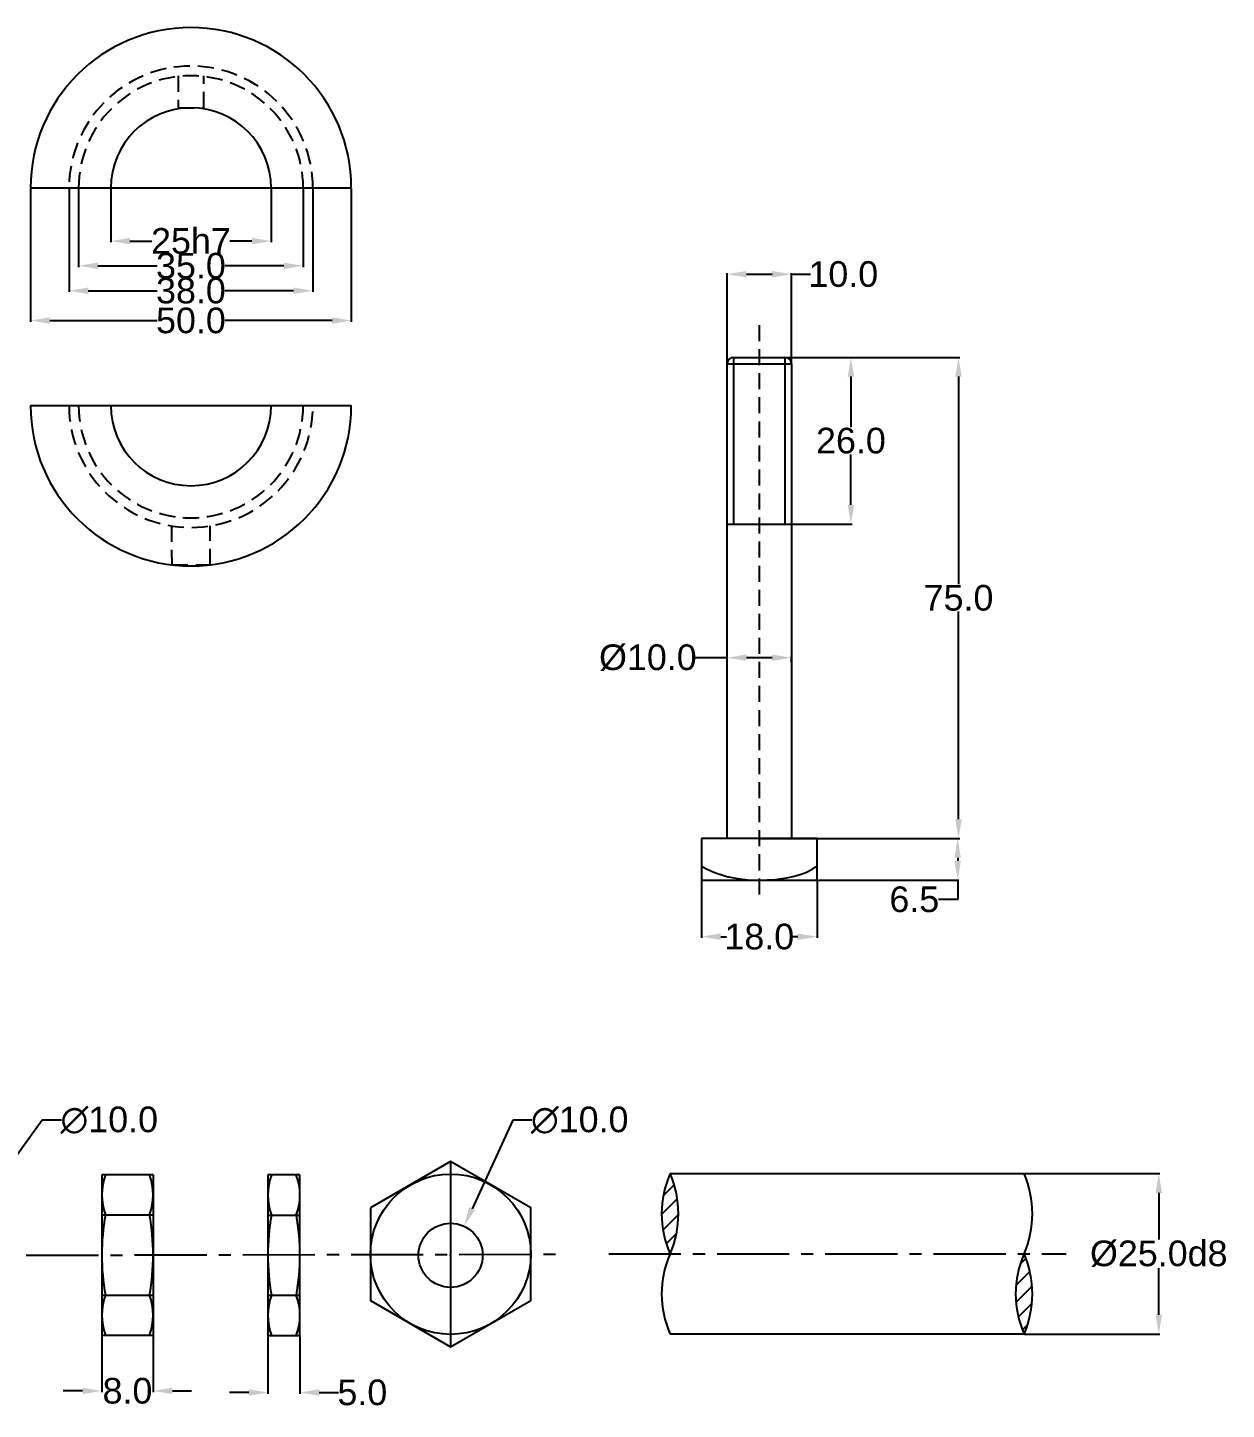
# Model space of a CAD drawing. Header units: millimetres. Extents: x 38 to 461, y 42 to 377.
# Drawn here: x 274.5 to 461.4, y 141.4 to 356.8 of the extents above; entities that cross this region are included whole.
import ezdxf

# ---------------------------------------------------------------- set-up
doc = ezdxf.new("R2010")
doc.units = ezdxf.units.MM
doc.header["$MEASUREMENT"] = 0
doc.linetypes.add('CENTER2', pattern=[1.125, 0.75, -0.125, 0.125, -0.125])
doc.linetypes.add('DASHED', pattern=[0.75, 0.5, -0.25])
doc.styles.add('Annotative', font='arial.ttf')
doc.dimstyles.get("Standard").update_dxf_attribs({"dimtxt": 4, "dimasz": 3, "dimexe": 0.18, "dimexo": 0.0625, "dimgap": 0.09, "dimtad": 0, "dimtih": 1, "dimtoh": 1, "dimdec": 1, "dimzin": 0, "dimdsep": 46, "dimtxsty": 'Annotative', "dimcen": 0.09, "dimadec": 0, "dimazin": 0, "dimtfac": 1, "dimtdec": 1, "dimtofl": 0, "dimtmove": 0, "dimatfit": 3, "dimfxl": 1, "dimtolj": 1, "dimtzin": 0, "dimarcsym": 0})

# ---------------------------------------------------------------- blocks, each defined once
blk = doc.blocks.new('*D43')
at = {"color": 0, "lineweight": -2, "transparency": 16777216}
for p, q in [((287.5, 331.78), (287.5, 323.39)), ((312.5, 331.78), (312.5, 323.39)), ((290.5, 323.57), (293.9, 323.57)), ((309.5, 323.57), (306.09, 323.57))]:
    blk.add_line(p, q, dxfattribs=at)
at = {"color": 0, "transparency": 16777216}
for points in [[(290.5, 324.07), (290.5, 323.07), (287.5, 323.57)], [(309.5, 324.07), (309.5, 323.07), (312.5, 323.57)]]:
    blk.add_solid(points, dxfattribs=at)
at = {"layer": 'Defpoints', "color": 0, "transparency": 16777216}
for p in [(287.5, 331.85), (312.5, 331.85), (312.5, 323.57)]:
    blk.add_point(p, dxfattribs=at)
at = {"color": 0, "transparency": 16777216, "insert": (300, 323.57), "char_height": 4, "attachment_point": 5, "style": 'Annotative'}
blk.add_mtext('\\A1;25h7', dxfattribs=at)
blk = doc.blocks.new('*D44')
at = {"color": 0, "lineweight": -2, "transparency": 16777216}
for p, q in [((282.5, 331.78), (282.5, 319.53)), ((317.5, 331.78), (317.5, 319.53)), ((285.5, 319.71), (294.72, 319.71)), ((314.5, 319.71), (305.27, 319.71))]:
    blk.add_line(p, q, dxfattribs=at)
at = {"color": 0, "transparency": 16777216}
for points in [[(285.5, 320.21), (285.5, 319.21), (282.5, 319.71)], [(314.5, 320.21), (314.5, 319.21), (317.5, 319.71)]]:
    blk.add_solid(points, dxfattribs=at)
at = {"layer": 'Defpoints', "color": 0, "transparency": 16777216}
for p in [(282.5, 331.85), (317.5, 331.85), (317.5, 319.71)]:
    blk.add_point(p, dxfattribs=at)
at = {"color": 0, "transparency": 16777216, "insert": (300, 319.71), "char_height": 4, "attachment_point": 5, "style": 'Annotative'}
blk.add_mtext('\\A1;35.0', dxfattribs=at)
blk = doc.blocks.new('*D45')
at = {"color": 0, "lineweight": -2, "transparency": 16777216}
for p, q in [((281, 331.78), (281, 315.65)), ((319, 331.78), (319, 315.65)), ((284, 315.83), (294.72, 315.83)), ((316, 315.83), (305.27, 315.83))]:
    blk.add_line(p, q, dxfattribs=at)
at = {"color": 0, "transparency": 16777216}
for points in [[(284, 316.33), (284, 315.33), (281, 315.83)], [(316, 316.33), (316, 315.33), (319, 315.83)]]:
    blk.add_solid(points, dxfattribs=at)
at = {"layer": 'Defpoints', "color": 0, "transparency": 16777216}
for p in [(281, 331.85), (319, 331.85), (319, 315.83)]:
    blk.add_point(p, dxfattribs=at)
at = {"color": 0, "transparency": 16777216, "insert": (300, 315.83), "char_height": 4, "attachment_point": 5, "style": 'Annotative'}
blk.add_mtext('\\A1;38.0', dxfattribs=at)
blk = doc.blocks.new('*D46')
at = {"color": 0, "lineweight": -2, "transparency": 16777216}
for p, q in [((275, 331.78), (275, 311)), ((325, 331.78), (325, 311)), ((278, 311.18), (294.72, 311.18)), ((322, 311.18), (305.27, 311.18))]:
    blk.add_line(p, q, dxfattribs=at)
at = {"color": 0, "transparency": 16777216}
for points in [[(278, 311.68), (278, 310.68), (275, 311.18)], [(322, 311.68), (322, 310.68), (325, 311.18)]]:
    blk.add_solid(points, dxfattribs=at)
at = {"layer": 'Defpoints', "color": 0, "transparency": 16777216}
for p in [(275, 331.85), (325, 331.85), (325, 311.18)]:
    blk.add_point(p, dxfattribs=at)
at = {"color": 0, "transparency": 16777216, "insert": (300, 311.18), "char_height": 4, "attachment_point": 5, "style": 'Annotative'}
blk.add_mtext('\\A1;50.0', dxfattribs=at)
blk = doc.blocks.new('*D47')
at = {"color": 0, "lineweight": -2, "transparency": 16777216}
for p, q in [((383.59, 304.51), (383.59, 318.59)), ((386.59, 318.41), (390.59, 318.41)), ((393.59, 304.51), (393.59, 318.59)), ((393.59, 318.41), (396.59, 318.41))]:
    blk.add_line(p, q, dxfattribs=at)
at = {"color": 0, "transparency": 16777216}
for points in [[(386.59, 318.91), (386.59, 317.91), (383.59, 318.41)], [(390.59, 318.91), (390.59, 317.91), (393.59, 318.41)]]:
    blk.add_solid(points, dxfattribs=at)
at = {"layer": 'Defpoints', "color": 0, "transparency": 16777216}
for p in [(393.59, 318.41), (383.59, 304.44), (393.59, 304.44)]:
    blk.add_point(p, dxfattribs=at)
at = {"color": 0, "transparency": 16777216, "insert": (401.68, 318.41), "char_height": 4, "attachment_point": 5, "style": 'Annotative'}
blk.add_mtext('\\A1;10.0', dxfattribs=at)
blk = doc.blocks.new('*D48')
at = {"color": 0, "lineweight": -2, "transparency": 16777216}
for p, q in [((392.69, 305.44), (403.05, 305.44)), ((402.87, 302.44), (402.87, 294.58)), ((402.87, 282.44), (402.87, 290.31)), ((392.66, 279.44), (403.05, 279.44))]:
    blk.add_line(p, q, dxfattribs=at)
at = {"color": 0, "transparency": 16777216}
for points in [[(402.37, 302.44), (403.37, 302.44), (402.87, 305.44)], [(402.37, 282.44), (403.37, 282.44), (402.87, 279.44)]]:
    blk.add_solid(points, dxfattribs=at)
at = {"layer": 'Defpoints', "color": 0, "transparency": 16777216}
for p in [(392.63, 305.44), (392.59, 279.44), (402.87, 279.44)]:
    blk.add_point(p, dxfattribs=at)
at = {"color": 0, "transparency": 16777216, "insert": (402.87, 292.44), "char_height": 4, "attachment_point": 5, "style": 'Annotative'}
blk.add_mtext('\\A1;26.0', dxfattribs=at)
blk = doc.blocks.new('*D49')
at = {"color": 0, "lineweight": -2, "transparency": 16777216}
for p, q in [((392.66, 305.44), (419.82, 305.44)), ((419.64, 302.44), (419.64, 270.08)), ((419.64, 233.44), (419.64, 265.81)), ((392.66, 230.44), (419.82, 230.44))]:
    blk.add_line(p, q, dxfattribs=at)
at = {"color": 0, "transparency": 16777216}
for points in [[(419.14, 302.44), (420.14, 302.44), (419.64, 305.44)], [(419.14, 233.44), (420.14, 233.44), (419.64, 230.44)]]:
    blk.add_solid(points, dxfattribs=at)
at = {"layer": 'Defpoints', "color": 0, "transparency": 16777216}
for p in [(392.59, 305.44), (392.59, 230.44), (419.64, 230.44)]:
    blk.add_point(p, dxfattribs=at)
at = {"color": 0, "transparency": 16777216, "insert": (419.64, 267.94), "char_height": 4, "attachment_point": 5, "style": 'Annotative'}
blk.add_mtext('\\A1;75.0', dxfattribs=at)
blk = doc.blocks.new('*D50')
at = {"color": 0, "lineweight": -2, "transparency": 16777216}
for p, q in [((388.66, 230.44), (419.69, 230.44)), ((419.51, 227.44), (419.51, 226.94)), ((388.61, 223.94), (419.69, 223.94)), ((419.51, 223.94), (419.51, 220.94)), ((419.51, 220.94), (416.51, 220.94))]:
    blk.add_line(p, q, dxfattribs=at)
at = {"color": 0, "transparency": 16777216}
for points in [[(419.01, 227.44), (420.01, 227.44), (419.51, 230.44)], [(419.01, 226.94), (420.01, 226.94), (419.51, 223.94)]]:
    blk.add_solid(points, dxfattribs=at)
at = {"layer": 'Defpoints', "color": 0, "transparency": 16777216}
for p in [(388.59, 230.44), (388.55, 223.94), (419.51, 223.94)]:
    blk.add_point(p, dxfattribs=at)
at = {"color": 0, "transparency": 16777216, "insert": (412.75, 220.94), "char_height": 4, "attachment_point": 5, "style": 'Annotative'}
blk.add_mtext('\\A1;6.5', dxfattribs=at)
blk = doc.blocks.new('*D51')
at = {"color": 0, "lineweight": -2, "transparency": 16777216}
for p, q in [((379.59, 223.88), (379.59, 214.95)), ((397.59, 223.88), (397.59, 214.95)), ((382.59, 215.13), (383.5, 215.13)), ((394.59, 215.13), (393.68, 215.13))]:
    blk.add_line(p, q, dxfattribs=at)
at = {"color": 0, "transparency": 16777216}
for points in [[(382.59, 215.63), (382.59, 214.63), (379.59, 215.13)], [(394.59, 215.63), (394.59, 214.63), (397.59, 215.13)]]:
    blk.add_solid(points, dxfattribs=at)
at = {"layer": 'Defpoints', "color": 0, "transparency": 16777216}
for p in [(379.59, 223.94), (397.59, 223.94), (397.59, 215.13)]:
    blk.add_point(p, dxfattribs=at)
at = {"color": 0, "transparency": 16777216, "insert": (388.59, 215.13), "char_height": 4, "attachment_point": 5, "style": 'Annotative'}
blk.add_mtext('\\A1;18.0', dxfattribs=at)
blk = doc.blocks.new('*D52')
at = {"color": 0, "lineweight": -2, "transparency": 16777216}
for p, q in [((383.59, 258.62), (378.67, 258.62)), ((383.59, 257.87), (383.59, 258.8)), ((390.59, 258.62), (386.59, 258.62)), ((393.59, 257.87), (393.59, 258.8))]:
    blk.add_line(p, q, dxfattribs=at)
at = {"color": 0, "transparency": 16777216}
for points in [[(386.59, 259.12), (386.59, 258.12), (383.59, 258.62)], [(390.59, 259.12), (390.59, 258.12), (393.59, 258.62)]]:
    blk.add_solid(points, dxfattribs=at)
at = {"layer": 'Defpoints', "color": 0, "transparency": 16777216}
for p in [(393.59, 258.62), (383.59, 257.8), (393.59, 257.8)]:
    blk.add_point(p, dxfattribs=at)
at = {"color": 0, "transparency": 16777216, "insert": (371.22, 258.62), "char_height": 4, "attachment_point": 5, "style": 'Annotative'}
blk.add_mtext('\\A1;%%C10.0', dxfattribs=at)
blk = doc.blocks.new('*D53')
at = {"color": 0, "lineweight": -2, "transparency": 16777216}
for p, q in [((429.93, 178.19), (451.03, 178.19)), ((450.85, 175.19), (450.85, 167.93)), ((450.85, 156.19), (450.85, 163.44)), ((429.93, 153.19), (451.03, 153.19))]:
    blk.add_line(p, q, dxfattribs=at)
at = {"color": 0, "transparency": 16777216}
for points in [[(450.35, 175.19), (451.35, 175.19), (450.85, 178.19)], [(450.35, 156.19), (451.35, 156.19), (450.85, 153.19)]]:
    blk.add_solid(points, dxfattribs=at)
at = {"layer": 'Defpoints', "color": 0, "transparency": 16777216}
for p in [(429.87, 178.19), (429.87, 153.19), (450.85, 153.19)]:
    blk.add_point(p, dxfattribs=at)
at = {"color": 0, "transparency": 16777216, "insert": (450.85, 165.69), "char_height": 4, "attachment_point": 5, "style": 'Annotative'}
blk.add_mtext('\\A1;%%C25.0d8', dxfattribs=at)
blk = doc.blocks.new('*D54')
at = {"color": 0, "lineweight": -2, "transparency": 16777216}
for p, q in [((312, 152.92), (312, 143.89)), ((317, 152.92), (317, 143.89)), ((309, 144.07), (306, 144.07)), ((320, 144.07), (323, 144.07))]:
    blk.add_line(p, q, dxfattribs=at)
at = {"color": 0, "transparency": 16777216}
for points in [[(309, 144.57), (309, 143.57), (312, 144.07)], [(320, 144.57), (320, 143.57), (317, 144.07)]]:
    blk.add_solid(points, dxfattribs=at)
at = {"layer": 'Defpoints', "color": 0, "transparency": 16777216}
for p in [(312, 152.98), (317, 152.98), (317, 144.07)]:
    blk.add_point(p, dxfattribs=at)
at = {"color": 0, "transparency": 16777216, "insert": (326.72, 144.07), "char_height": 4, "attachment_point": 5, "style": 'Annotative'}
blk.add_mtext('\\A1;5.0', dxfattribs=at)
blk = doc.blocks.new('*D55')
at = {"color": 0, "lineweight": -2, "transparency": 16777216}
for p, q in [((286.11, 152.95), (286.11, 144.14)), ((294.11, 152.95), (294.11, 144.14)), ((283.11, 144.32), (280.11, 144.32)), ((297.11, 144.32), (300.11, 144.32))]:
    blk.add_line(p, q, dxfattribs=at)
at = {"color": 0, "transparency": 16777216}
for points in [[(283.11, 144.82), (283.11, 143.82), (286.11, 144.32)], [(297.11, 144.82), (297.11, 143.82), (294.11, 144.32)]]:
    blk.add_solid(points, dxfattribs=at)
at = {"layer": 'Defpoints', "color": 0, "transparency": 16777216}
for p in [(286.11, 153.02), (294.11, 153.02), (294.11, 144.32)]:
    blk.add_point(p, dxfattribs=at)
at = {"color": 0, "transparency": 16777216, "insert": (290.11, 144.32), "char_height": 4, "attachment_point": 5, "style": 'Annotative'}
blk.add_mtext('\\A1;8.0', dxfattribs=at)
blk = doc.blocks.new('*D56')
at = {"color": 0, "lineweight": -2, "transparency": 16777216}
for p, q in [((276.81, 186.52), (266.29, 171.94)), ((279.81, 186.52), (276.81, 186.52)), ((261.51, 165.46), (261.69, 165.46)), ((261.6, 165.37), (261.6, 165.55))]:
    blk.add_line(p, q, dxfattribs=at)
at = {"color": 0, "transparency": 16777216}
blk.add_solid([(265.88, 172.24), (266.69, 171.65), (264.53, 169.51)], dxfattribs=at)
at = {"layer": 'Defpoints', "color": 0, "transparency": 16777216}
for p in [(264.53, 169.51), (258.68, 161.41)]:
    blk.add_point(p, dxfattribs=at)
at = {"color": 0, "transparency": 16777216, "insert": (287.27, 186.52), "char_height": 4, "attachment_point": 5, "style": 'Annotative'}
blk.add_mtext('\\A1;∅10.0', dxfattribs=at)
blk = doc.blocks.new('*D57')
at = {"color": 0, "lineweight": -2, "transparency": 16777216}
for p, q in [((350.15, 186.52), (343.81, 172.73)), ((353.15, 186.52), (350.15, 186.52)), ((340.38, 165.46), (340.56, 165.46)), ((340.47, 165.37), (340.47, 165.55))]:
    blk.add_line(p, q, dxfattribs=at)
at = {"color": 0, "transparency": 16777216}
blk.add_solid([(343.36, 172.94), (344.27, 172.52), (342.56, 170)], dxfattribs=at)
at = {"layer": 'Defpoints', "color": 0, "transparency": 16777216}
for p in [(342.56, 170), (338.39, 160.92)]:
    blk.add_point(p, dxfattribs=at)
at = {"color": 0, "transparency": 16777216, "insert": (360.6, 186.52), "char_height": 4, "attachment_point": 5, "style": 'Annotative'}
blk.add_mtext('\\A1;∅10.0', dxfattribs=at)

msp = doc.modelspace()

# ---------------------------------------------------------------- hatches: boundary and pattern name
h = msp.add_hatch()
h.set_pattern_fill('ANSI31', color=256, scale=15)
h.paths.add_polyline_path([(429.87, 165.69, 0.214177), (429.87, 153.19, 0.205452)])
h.paths.add_polyline_path([(374.7, 178.19, 0.214177), (374.7, 165.69, 0.205452)])

# ---------------------------------------------------------------- linework, layer by layer
for p, q in [((275, 331.85), (325, 331.85)), ((383.59, 230.44), (383.59, 304.44)), ((383.59, 304.44), (393.59, 304.44)), ((384.59, 305.44), (392.59, 305.44)), ((384.59, 305.44), (384.59, 279.44)), ((392.59, 305.44), (392.59, 279.44)), ((393.59, 304.44), (393.59, 230.44)), ((275, 297.93), (325, 297.93)), ((383.59, 279.44), (393.59, 279.44)), ((397.59, 230.44), (379.59, 230.44)), ((379.59, 230.44), (379.59, 223.94)), ((393.59, 230.44), (383.59, 230.44)), ((397.59, 223.94), (397.59, 230.44)), ((379.59, 223.94), (397.59, 223.94)), ((340.47, 180.15), (340.47, 151.1)), ((286.11, 178.02), (286.11, 153.02)), ((294.11, 178.02), (286.11, 178.02)), ((294.11, 178.02), (294.11, 153.02)), ((312, 177.98), (312, 152.98)), ((317, 177.98), (312, 177.98)), ((317, 152.98), (317, 177.98)), ((374.7, 178.19), (429.87, 178.19)), ((286.11, 171.77), (294.11, 171.77)), ((312, 171.73), (317, 171.73)), ((286.11, 159.27), (294.11, 159.27)), ((312, 159.23), (317, 159.23)), ((286.11, 153.02), (294.11, 153.02)), ((312, 152.98), (317, 152.98)), ((429.87, 153.19), (374.7, 153.19))]:
    msp.add_line(p, q)
at = {"linetype": 'DASHED', "ltscale": 5}
msp.add_line((388.59, 310.47), (388.59, 221.65), dxfattribs=at)
at = {"linetype": 'CENTER2', "ltscale": 15}
for p, q in [((240.58, 165.42), (357.8, 165.63)), ((365.13, 165.69), (436.42, 165.69))]:
    msp.add_line(p, q, dxfattribs=at)
at = {"linetype": 'DASHED', "ltscale": 5}
for points in [[(298, 349.35), (298, 344.35), (302, 344.35), (302, 349.35)], [(296.95, 279.17), (297, 273.11), (303, 273.11), (302.99, 279.17)]]:
    msp.add_lwpolyline(points, dxfattribs=at)
msp.add_lwpolyline([(327.97, 172.84), (327.97, 158.41), (340.47, 151.19), (352.97, 158.41), (352.97, 172.84), (340.47, 180.06)], close=True)
for centre, radius in [((340.47, 165.63), 12.5), ((340.47, 165.46), 5)]:
    msp.add_circle(centre, radius)
for centre, radius, start, end in [((300, 331.85), 25, 0, 180), ((300, 331.85), 12.5, 0, 180), ((384.59, 304.44), 1, 90, 180), ((392.59, 304.44), 1, 0, 90), ((300, 297.93), 25, 180, 0), ((300, 297.93), 12.5, 180, 0), ((294.93, 174.89), 8.82, 159.2537, 200.7463), ((285.29, 174.89), 8.82, 339.2537, 20.7463), ((320.82, 174.85), 8.82, 159.2537, 200.7463), ((308.18, 174.85), 8.82, 339.2537, 20.7463), ((388.62, 171.94), 15.26, 155.8224, 204.1776), ((360.13, 171.94), 15.85, 336.78, 23.22), ((415.3, 171.94), 15.85, 336.78, 23.22), ((320.63, 165.52), 34.52, 169.5676, 190.4324), ((259.59, 165.52), 34.52, 349.5676, 10.4324), ((346.51, 165.48), 34.52, 169.5676, 190.4324), ((282.48, 165.48), 34.52, 349.5676, 10.4324), ((388.62, 159.44), 15.26, 155.8224, 204.1776), ((443.79, 159.44), 15.26, 155.8224, 204.1776), ((415.3, 159.44), 15.85, 336.78, 23.22), ((294.93, 156.14), 8.82, 159.2537, 200.7463), ((285.29, 156.14), 8.82, 339.2537, 20.7463), ((320.82, 156.1), 8.82, 159.2537, 200.7463), ((308.18, 156.1), 8.82, 339.2537, 20.7463)]:
    msp.add_arc(centre, radius, start, end)
for centre, radius, start, end in [((300, 331.85), 19, 0, 180), ((300, 331.85), 17.5, 0, 180), ((300, 297.93), 19, 180, 0), ((300, 297.93), 17.5, 180, 0)]:
    msp.add_arc(centre, radius, start, end, dxfattribs=at)
msp.add_open_spline([(379.58, 226.13), (383.59, 223.74), (393.59, 223.74), (397.58, 226.13), (397.58, 226.13), (397.58, 226.13), (397.58, 226.13), (397.58, 226.13), (397.58, 226.13), (397.58, 226.13), (397.58, 226.13)], degree=3)

# ---------------------------------------------------------------- dimensions: what is measured, and where the dimension line sits
for base, p1, p2, picture, middle in [((325, 311.18), (275, 331.85), (325, 331.85), '*D46', (300, 311.18)), ((319, 315.83), (281, 331.85), (319, 331.85), '*D45', (300, 315.83)), ((317.5, 319.71), (282.5, 331.85), (317.5, 331.85), '*D44', (300, 319.71))]:
    dim = msp.add_linear_dim(base=base, p1=p1, p2=p2, dimstyle='Standard')
    dim.commit()
    dim.dimension.update_dxf_attribs({"geometry": picture, "text_midpoint": middle, "dimtype": 160})
for base, p1, p2, text, picture, middle in [((312.5, 323.57), (287.5, 331.85), (312.5, 331.85), '25h7', '*D43', (300, 323.57)), ((393.59, 258.62), (383.59, 257.8), (393.59, 257.8), '%%C<>', '*D52', (371.22, 258.62))]:
    dim = msp.add_linear_dim(base=base, p1=p1, p2=p2, text=text, dimstyle='Standard')
    dim.commit()
    dim.dimension.update_dxf_attribs({"geometry": picture, "text_midpoint": middle, "dimtype": 160})
for base, p1, p2, picture, middle in [((393.59, 318.41), (383.59, 304.44), (393.59, 304.44), '*D47', (401.68, 318.41)), ((397.59, 215.13), (379.59, 223.94), (397.59, 223.94), '*D51', (388.59, 215.13)), ((294.11, 144.32), (286.11, 153.02), (294.11, 153.02), '*D55', (290.11, 144.32)), ((317, 144.07), (312, 152.98), (317, 152.98), '*D54', (326.72, 144.07))]:
    dim = msp.add_linear_dim(base=base, p1=p1, p2=p2, dimstyle='Standard')
    dim.commit()
    dim.dimension.update_dxf_attribs({"geometry": picture, "text_midpoint": middle})
dim = msp.add_linear_dim(base=(402.87, 279.44), p1=(392.63, 305.44), p2=(392.59, 279.44), angle=90, dimstyle='Standard')
dim.commit()
dim.dimension.update_dxf_attribs({"geometry": '*D48', "text_midpoint": (402.87, 292.44), "dimtype": 160})
for base, p1, p2, picture, middle in [((419.64, 230.44), (392.59, 305.44), (392.59, 230.44), '*D49', (419.64, 267.94)), ((419.51, 223.94), (388.59, 230.44), (388.55, 223.94), '*D50', (412.75, 220.94))]:
    dim = msp.add_linear_dim(base=base, p1=p1, p2=p2, angle=90, dimstyle='Standard')
    dim.commit()
    dim.dimension.update_dxf_attribs({"geometry": picture, "text_midpoint": middle})
for p1, p2, picture, middle in [((258.68, 161.41), (264.53, 169.51), '*D56', (287.27, 186.52)), ((338.39, 160.92), (342.56, 170), '*D57', (360.6, 186.52))]:
    dim = msp.add_diameter_dim_2p(p1=p1, p2=p2, dimstyle='Standard')
    dim.commit()
    dim.dimension.update_dxf_attribs({"geometry": picture, "text_midpoint": middle, "dimtype": 163})
dim = msp.add_linear_dim(base=(450.85, 153.19), p1=(429.87, 178.19), p2=(429.87, 153.19), angle=90, text='%%C<>d8', dimstyle='Standard')
dim.commit()
dim.dimension.update_dxf_attribs({"geometry": '*D53', "text_midpoint": (450.85, 165.69)})

doc.saveas('drawing.dxf')
